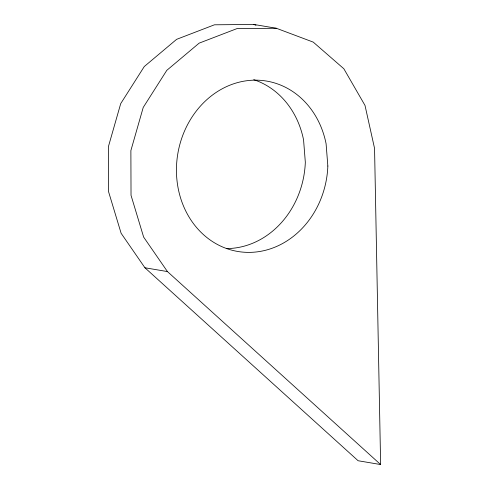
<?xml version="1.0" encoding="UTF-8"?>
<svg xmlns="http://www.w3.org/2000/svg" width="489" height="489" viewBox="0 0 489 489"><rect width="100%" height="100%" fill="white"/><g stroke="black" fill="none" stroke-linecap="round" stroke-linejoin="round"><path stroke-width="0.73" d="M253.828 24.45L214.445 24.805L176.627 39.334L144.273 66.541L120.71 103.625L108.369 146.767L108.509 191.523L121.125 233.29L144.921 267.764L358.119 460.742L380.631 464.55L374.556 148.381L365.008 105.435L343.84 68.753L313.235 42.115L276.34 28.258L253.828 24.45L255.955 25.251M276.34 28.258L236.963 28.613L199.145 43.142L166.792 70.349L143.228 107.433L130.881 150.575L131.028 195.331L143.644 237.098L167.44 271.572L380.631 464.55M144.921 267.764L167.44 271.572M253.754 79.67A86.406 75.41 -80.4 0 1 303.571 139.94L305.325 162.22A86.406 75.41 -80.4 0 1 226.474 248.583M327.844 166.028L326.09 143.748A86.406 75.41 -80.4 0 0 205.973 100.453A86.406 75.41 -80.4 0 0 217.305 244.421A86.406 75.41 -80.4 0 0 327.844 166.028"/></g></svg>
